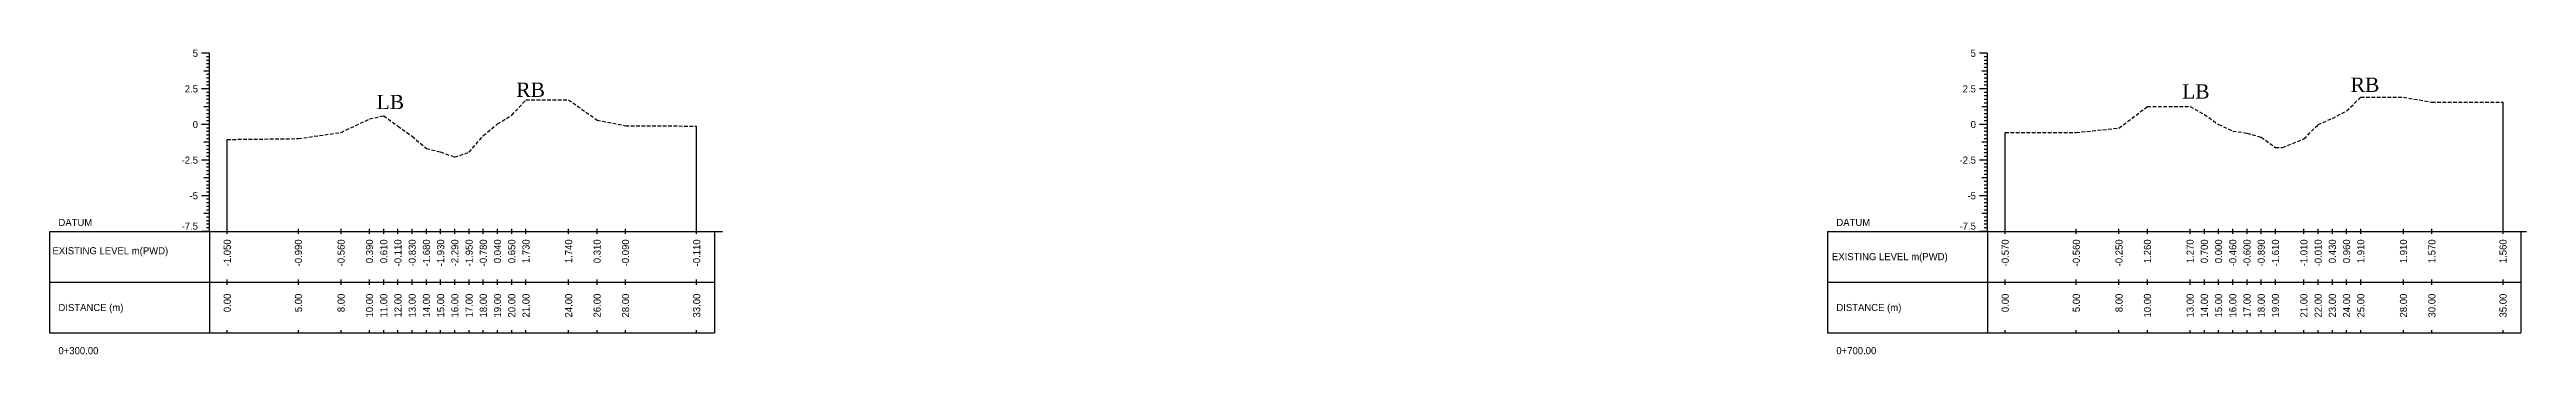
# Model space of a CAD drawing. Header units: inches. Extents: x 933 to 2044, y -1635 to -1096.
# Drawn here: x 1236 to 1410.1, y -1492.7 to -1471.3 of the extents above; entities that cross this region are included whole.
import ezdxf
from ezdxf.enums import TextEntityAlignment as Align

# ---------------------------------------------------------------- set-up
doc = ezdxf.new("R2010")
doc.units = ezdxf.units.IN
doc.header["$MEASUREMENT"] = 0
doc.linetypes.add('HIDDEN', pattern=[0.375, 0.25, -0.125])
doc.layers.add('CS_Drawing', color=7, linetype='Continuous')
doc.layers.add('GL', color=3, linetype='HIDDEN')
doc.styles.add('romans', font='romans.shx')

msp = doc.modelspace()

# ---------------------------------------------------------------- linework, layer by layer
at = {"layer": 'CS_Drawing'}
for p, q in [((1247.25, -1471.59), (1246.69, -1471.59)), ((1247.25, -1471.59), (1246.86, -1471.59)), ((1247.25, -1472.84), (1246.86, -1472.84)), ((1247.25, -1471.59), (1247.03, -1471.59)), ((1247.25, -1471.84), (1247.03, -1471.84)), ((1247.25, -1472.09), (1247.03, -1472.09)), ((1247.25, -1472.34), (1247.03, -1472.34)), ((1247.25, -1472.59), (1247.03, -1472.59)), ((1247.25, -1472.84), (1247.03, -1472.84)), ((1247.25, -1473.09), (1247.03, -1473.09)), ((1247.25, -1484.09), (1247.25, -1471.59)), ((1372.25, -1471.59), (1371.69, -1471.59)), ((1372.25, -1471.59), (1371.86, -1471.59)), ((1372.25, -1472.84), (1371.86, -1472.84)), ((1372.25, -1471.59), (1372.03, -1471.59)), ((1372.25, -1471.84), (1372.03, -1471.84)), ((1372.25, -1472.09), (1372.03, -1472.09)), ((1372.25, -1472.34), (1372.03, -1472.34)), ((1372.25, -1472.59), (1372.03, -1472.59)), ((1372.25, -1472.84), (1372.03, -1472.84)), ((1372.25, -1473.09), (1372.03, -1473.09)), ((1372.25, -1484.09), (1372.25, -1471.59)), ((1247.25, -1474.09), (1246.69, -1474.09)), ((1247.25, -1474.09), (1246.86, -1474.09)), ((1247.25, -1473.34), (1247.03, -1473.34)), ((1247.25, -1473.59), (1247.03, -1473.59)), ((1247.25, -1473.84), (1247.03, -1473.84)), ((1247.25, -1474.09), (1247.03, -1474.09)), ((1247.25, -1474.34), (1247.03, -1474.34)), ((1247.25, -1474.59), (1247.03, -1474.59)), ((1247.25, -1474.84), (1247.03, -1474.84)), ((1372.25, -1474.09), (1371.69, -1474.09)), ((1372.25, -1474.09), (1371.86, -1474.09)), ((1372.25, -1473.34), (1372.03, -1473.34)), ((1372.25, -1473.59), (1372.03, -1473.59)), ((1372.25, -1473.84), (1372.03, -1473.84)), ((1372.25, -1474.09), (1372.03, -1474.09)), ((1372.25, -1474.34), (1372.03, -1474.34)), ((1372.25, -1474.59), (1372.03, -1474.59)), ((1372.25, -1474.84), (1372.03, -1474.84)), ((1247.25, -1476.59), (1246.69, -1476.59)), ((1247.25, -1475.34), (1246.86, -1475.34)), ((1247.25, -1476.59), (1246.86, -1476.59)), ((1247.25, -1475.09), (1247.03, -1475.09)), ((1247.25, -1475.34), (1247.03, -1475.34)), ((1247.25, -1475.59), (1247.03, -1475.59)), ((1247.25, -1475.84), (1247.03, -1475.84)), ((1247.25, -1476.09), (1247.03, -1476.09)), ((1247.25, -1476.34), (1247.03, -1476.34)), ((1247.25, -1476.59), (1247.03, -1476.59)), ((1281.5, -1484.09), (1281.5, -1476.7)), ((1372.25, -1476.59), (1371.69, -1476.59)), ((1372.25, -1475.34), (1371.86, -1475.34)), ((1372.25, -1476.59), (1371.86, -1476.59)), ((1372.25, -1475.09), (1372.03, -1475.09)), ((1372.25, -1475.34), (1372.03, -1475.34)), ((1372.25, -1475.59), (1372.03, -1475.59)), ((1372.25, -1475.84), (1372.03, -1475.84)), ((1372.25, -1476.09), (1372.03, -1476.09)), ((1372.25, -1476.34), (1372.03, -1476.34)), ((1372.25, -1476.59), (1372.03, -1476.59)), ((1408.5, -1484.09), (1408.5, -1475.03)), ((1247.25, -1477.84), (1246.86, -1477.84)), ((1247.25, -1476.84), (1247.03, -1476.84)), ((1247.25, -1477.09), (1247.03, -1477.09)), ((1247.25, -1477.34), (1247.03, -1477.34)), ((1247.25, -1477.59), (1247.03, -1477.59)), ((1247.25, -1477.84), (1247.03, -1477.84)), ((1247.25, -1478.09), (1247.03, -1478.09)), ((1247.25, -1478.34), (1247.03, -1478.34)), ((1248.5, -1484.09), (1248.5, -1477.64)), ((1372.25, -1477.84), (1371.86, -1477.84)), ((1372.25, -1476.84), (1372.03, -1476.84)), ((1372.25, -1477.09), (1372.03, -1477.09)), ((1372.25, -1477.34), (1372.03, -1477.34)), ((1372.25, -1477.59), (1372.03, -1477.59)), ((1372.25, -1477.84), (1372.03, -1477.84)), ((1372.25, -1478.09), (1372.03, -1478.09)), ((1372.25, -1478.34), (1372.03, -1478.34)), ((1373.5, -1484.09), (1373.5, -1477.16)), ((1247.25, -1479.09), (1246.69, -1479.09)), ((1247.25, -1479.09), (1246.86, -1479.09)), ((1247.25, -1478.59), (1247.03, -1478.59)), ((1247.25, -1478.84), (1247.03, -1478.84)), ((1247.25, -1479.09), (1247.03, -1479.09)), ((1247.25, -1479.34), (1247.03, -1479.34)), ((1247.25, -1479.59), (1247.03, -1479.59)), ((1247.25, -1479.84), (1247.03, -1479.84)), ((1247.25, -1480.09), (1247.03, -1480.09)), ((1372.25, -1479.09), (1371.69, -1479.09)), ((1372.25, -1479.09), (1371.86, -1479.09)), ((1372.25, -1478.59), (1372.03, -1478.59)), ((1372.25, -1478.84), (1372.03, -1478.84)), ((1372.25, -1479.09), (1372.03, -1479.09)), ((1372.25, -1479.34), (1372.03, -1479.34)), ((1372.25, -1479.59), (1372.03, -1479.59)), ((1372.25, -1479.84), (1372.03, -1479.84)), ((1372.25, -1480.09), (1372.03, -1480.09)), ((1247.25, -1481.59), (1246.69, -1481.59)), ((1247.25, -1480.34), (1246.86, -1480.34)), ((1247.25, -1481.59), (1246.86, -1481.59)), ((1247.25, -1480.34), (1247.03, -1480.34)), ((1247.25, -1480.59), (1247.03, -1480.59)), ((1247.25, -1480.84), (1247.03, -1480.84)), ((1247.25, -1481.09), (1247.03, -1481.09)), ((1247.25, -1481.34), (1247.03, -1481.34)), ((1247.25, -1481.59), (1247.03, -1481.59)), ((1247.25, -1481.84), (1247.03, -1481.84)), ((1372.25, -1481.59), (1371.69, -1481.59)), ((1372.25, -1480.34), (1371.86, -1480.34)), ((1372.25, -1481.59), (1371.86, -1481.59)), ((1372.25, -1480.34), (1372.03, -1480.34)), ((1372.25, -1480.59), (1372.03, -1480.59)), ((1372.25, -1480.84), (1372.03, -1480.84)), ((1372.25, -1481.09), (1372.03, -1481.09)), ((1372.25, -1481.34), (1372.03, -1481.34)), ((1372.25, -1481.59), (1372.03, -1481.59)), ((1372.25, -1481.84), (1372.03, -1481.84)), ((1247.25, -1482.84), (1246.86, -1482.84)), ((1247.25, -1482.09), (1247.03, -1482.09)), ((1247.25, -1482.34), (1247.03, -1482.34)), ((1247.25, -1482.59), (1247.03, -1482.59)), ((1247.25, -1482.84), (1247.03, -1482.84)), ((1247.25, -1483.09), (1247.03, -1483.09)), ((1247.25, -1483.34), (1247.03, -1483.34)), ((1247.25, -1483.59), (1247.03, -1483.59)), ((1372.25, -1482.84), (1371.86, -1482.84)), ((1372.25, -1482.09), (1372.03, -1482.09)), ((1372.25, -1482.34), (1372.03, -1482.34)), ((1372.25, -1482.59), (1372.03, -1482.59)), ((1372.25, -1482.84), (1372.03, -1482.84)), ((1372.25, -1483.09), (1372.03, -1483.09)), ((1372.25, -1483.34), (1372.03, -1483.34)), ((1372.25, -1483.59), (1372.03, -1483.59)), ((1236, -1484.09), (1247.25, -1484.09)), ((1236, -1484.09), (1236, -1491.21)), ((1247.25, -1484.09), (1246.69, -1484.09)), ((1247.25, -1484.09), (1246.86, -1484.09)), ((1247.25, -1483.84), (1247.03, -1483.84)), ((1247.25, -1484.09), (1247.03, -1484.09)), ((1247.25, -1484.09), (1282.75, -1484.09)), ((1247.25, -1484.09), (1247.25, -1491.21)), ((1248.5, -1484.27), (1248.5, -1483.9)), ((1253.5, -1484.27), (1253.5, -1483.9)), ((1256.5, -1484.27), (1256.5, -1483.9)), ((1258.5, -1484.27), (1258.5, -1483.9)), ((1259.5, -1484.27), (1259.5, -1483.9)), ((1260.5, -1484.27), (1260.5, -1483.9)), ((1261.5, -1484.27), (1261.5, -1483.9)), ((1262.5, -1484.27), (1262.5, -1483.9)), ((1263.5, -1484.27), (1263.5, -1483.9)), ((1264.5, -1484.27), (1264.5, -1483.9)), ((1265.5, -1484.27), (1265.5, -1483.9)), ((1266.5, -1484.27), (1266.5, -1483.9)), ((1267.5, -1484.27), (1267.5, -1483.9)), ((1268.5, -1484.27), (1268.5, -1483.9)), ((1269.5, -1484.27), (1269.5, -1483.9)), ((1272.5, -1484.27), (1272.5, -1483.9)), ((1274.5, -1484.27), (1274.5, -1483.9)), ((1276.5, -1484.27), (1276.5, -1483.9)), ((1281.5, -1484.27), (1281.5, -1483.9)), ((1282.75, -1484.09), (1283.32, -1484.09)), ((1282.75, -1484.09), (1283.15, -1484.09)), ((1282.75, -1484.09), (1282.98, -1484.09)), ((1282.75, -1484.09), (1282.75, -1491.21)), ((1361, -1484.09), (1372.25, -1484.09)), ((1361, -1484.09), (1361, -1491.21)), ((1372.25, -1484.09), (1371.69, -1484.09)), ((1372.25, -1484.09), (1371.86, -1484.09)), ((1372.25, -1483.84), (1372.03, -1483.84)), ((1372.25, -1484.09), (1372.03, -1484.09)), ((1372.25, -1484.09), (1409.75, -1484.09)), ((1372.25, -1484.09), (1372.25, -1491.21)), ((1373.5, -1484.27), (1373.5, -1483.9)), ((1378.5, -1484.27), (1378.5, -1483.9)), ((1381.5, -1484.27), (1381.5, -1483.9)), ((1383.5, -1484.27), (1383.5, -1483.9)), ((1386.5, -1484.27), (1386.5, -1483.9)), ((1387.5, -1484.27), (1387.5, -1483.9)), ((1388.5, -1484.27), (1388.5, -1483.9)), ((1389.5, -1484.27), (1389.5, -1483.9)), ((1390.5, -1484.27), (1390.5, -1483.9)), ((1391.5, -1484.27), (1391.5, -1483.9)), ((1392.5, -1484.27), (1392.5, -1483.9)), ((1394.5, -1484.27), (1394.5, -1483.9)), ((1395.5, -1484.27), (1395.5, -1483.9)), ((1396.5, -1484.27), (1396.5, -1483.9)), ((1397.5, -1484.27), (1397.5, -1483.9)), ((1398.5, -1484.27), (1398.5, -1483.9)), ((1401.5, -1484.27), (1401.5, -1483.9)), ((1403.5, -1484.27), (1403.5, -1483.9)), ((1408.5, -1484.27), (1408.5, -1483.9)), ((1409.75, -1484.09), (1410.15, -1484.09)), ((1409.75, -1484.09), (1409.98, -1484.09)), ((1409.75, -1484.09), (1409.75, -1491.21)), ((1236, -1487.65), (1247.25, -1487.65)), ((1247.25, -1487.65), (1282.75, -1487.65)), ((1247.25, -1487.65), (1282.75, -1487.65)), ((1248.5, -1487.84), (1248.5, -1487.46)), ((1253.5, -1487.84), (1253.5, -1487.46)), ((1256.5, -1487.84), (1256.5, -1487.46)), ((1258.5, -1487.84), (1258.5, -1487.46)), ((1259.5, -1487.84), (1259.5, -1487.46)), ((1260.5, -1487.84), (1260.5, -1487.46)), ((1261.5, -1487.84), (1261.5, -1487.46)), ((1262.5, -1487.84), (1262.5, -1487.46)), ((1263.5, -1487.84), (1263.5, -1487.46)), ((1264.5, -1487.84), (1264.5, -1487.46)), ((1265.5, -1487.84), (1265.5, -1487.46)), ((1266.5, -1487.84), (1266.5, -1487.46)), ((1267.5, -1487.84), (1267.5, -1487.46)), ((1268.5, -1487.84), (1268.5, -1487.46)), ((1269.5, -1487.84), (1269.5, -1487.46)), ((1272.5, -1487.84), (1272.5, -1487.46)), ((1274.5, -1487.84), (1274.5, -1487.46)), ((1276.5, -1487.84), (1276.5, -1487.46)), ((1281.5, -1487.84), (1281.5, -1487.46)), ((1361, -1487.65), (1372.25, -1487.65)), ((1372.25, -1487.65), (1409.75, -1487.65)), ((1372.25, -1487.65), (1409.75, -1487.65)), ((1373.5, -1487.84), (1373.5, -1487.46)), ((1378.5, -1487.84), (1378.5, -1487.46)), ((1381.5, -1487.84), (1381.5, -1487.46)), ((1383.5, -1487.84), (1383.5, -1487.46)), ((1386.5, -1487.84), (1386.5, -1487.46)), ((1387.5, -1487.84), (1387.5, -1487.46)), ((1388.5, -1487.84), (1388.5, -1487.46)), ((1389.5, -1487.84), (1389.5, -1487.46)), ((1390.5, -1487.84), (1390.5, -1487.46)), ((1391.5, -1487.84), (1391.5, -1487.46)), ((1392.5, -1487.84), (1392.5, -1487.46)), ((1394.5, -1487.84), (1394.5, -1487.46)), ((1395.5, -1487.84), (1395.5, -1487.46)), ((1396.5, -1487.84), (1396.5, -1487.46)), ((1397.5, -1487.84), (1397.5, -1487.46)), ((1398.5, -1487.84), (1398.5, -1487.46)), ((1401.5, -1487.84), (1401.5, -1487.46)), ((1403.5, -1487.84), (1403.5, -1487.46)), ((1408.5, -1487.84), (1408.5, -1487.46)), ((1236, -1491.21), (1247.25, -1491.21)), ((1247.25, -1491.21), (1282.75, -1491.21)), ((1248.5, -1491.21), (1248.5, -1491.02)), ((1253.5, -1491.21), (1253.5, -1491.02)), ((1256.5, -1491.21), (1256.5, -1491.02)), ((1258.5, -1491.21), (1258.5, -1491.02)), ((1259.5, -1491.21), (1259.5, -1491.02)), ((1260.5, -1491.21), (1260.5, -1491.02)), ((1261.5, -1491.21), (1261.5, -1491.02)), ((1262.5, -1491.21), (1262.5, -1491.02)), ((1263.5, -1491.21), (1263.5, -1491.02)), ((1264.5, -1491.21), (1264.5, -1491.02)), ((1265.5, -1491.21), (1265.5, -1491.02)), ((1266.5, -1491.21), (1266.5, -1491.02)), ((1267.5, -1491.21), (1267.5, -1491.02)), ((1268.5, -1491.21), (1268.5, -1491.02)), ((1269.5, -1491.21), (1269.5, -1491.02)), ((1272.5, -1491.21), (1272.5, -1491.02)), ((1274.5, -1491.21), (1274.5, -1491.02)), ((1276.5, -1491.21), (1276.5, -1491.02)), ((1281.5, -1491.21), (1281.5, -1491.02)), ((1361, -1491.21), (1372.25, -1491.21)), ((1372.25, -1491.21), (1409.75, -1491.21)), ((1373.5, -1491.21), (1373.5, -1491.02)), ((1378.5, -1491.21), (1378.5, -1491.02)), ((1381.5, -1491.21), (1381.5, -1491.02)), ((1383.5, -1491.21), (1383.5, -1491.02)), ((1386.5, -1491.21), (1386.5, -1491.02)), ((1387.5, -1491.21), (1387.5, -1491.02)), ((1388.5, -1491.21), (1388.5, -1491.02)), ((1389.5, -1491.21), (1389.5, -1491.02)), ((1390.5, -1491.21), (1390.5, -1491.02)), ((1391.5, -1491.21), (1391.5, -1491.02)), ((1392.5, -1491.21), (1392.5, -1491.02)), ((1394.5, -1491.21), (1394.5, -1491.02)), ((1395.5, -1491.21), (1395.5, -1491.02)), ((1396.5, -1491.21), (1396.5, -1491.02)), ((1397.5, -1491.21), (1397.5, -1491.02)), ((1398.5, -1491.21), (1398.5, -1491.02)), ((1401.5, -1491.21), (1401.5, -1491.02)), ((1403.5, -1491.21), (1403.5, -1491.02)), ((1408.5, -1491.21), (1408.5, -1491.02))]:
    msp.add_line(p, q, dxfattribs=at)
at = {"layer": 'GL'}
for points in [[(1248.5, -1477.64), (1253.5, -1477.58), (1256.5, -1477.15), (1258.5, -1476.2), (1259.5, -1475.98), (1260.5, -1476.7), (1261.5, -1477.42), (1262.5, -1478.27), (1263.5, -1478.52), (1264.5, -1478.88), (1265.5, -1478.54), (1266.5, -1477.37), (1267.5, -1476.55), (1268.5, -1475.94), (1269.5, -1474.86), (1272.5, -1474.85), (1274.5, -1476.28), (1276.5, -1476.68), (1281.5, -1476.7)], [(1373.5, -1477.16), (1378.5, -1477.15), (1381.5, -1476.84), (1383.5, -1475.33), (1386.5, -1475.32), (1387.5, -1475.89), (1388.5, -1476.59), (1389.5, -1477.05), (1390.5, -1477.19), (1391.5, -1477.48), (1392.5, -1478.2), (1393, -1478.2), (1394.5, -1477.6), (1395.5, -1476.6), (1396.5, -1476.16), (1397.5, -1475.63), (1398.5, -1474.68), (1401.5, -1474.68), (1403.5, -1475.02), (1408.5, -1475.03)]]:
    msp.add_lwpolyline(points, dxfattribs=at)

# ---------------------------------------------------------------- texts
at = {"char_height": 1, "width": 154.2752, "attachment_point": 1, "style": 'romans'}
for s, insert in [('{\\fTimes New Roman|b0|i0|c0|p18;LB}', (1259, -1474.51)), ('{\\fTimes New Roman|b0|i0|c0|p18;RB}', (1268.82, -1473.65)), ('{\\fTimes New Roman|b0|i0|c0|p18;LB}', (1385.94, -1473.77)), ('{\\fTimes New Roman|b0|i0|c0|p18;RB}', (1397.79, -1473.3))]:
    msp.add_mtext(s, dxfattribs=dict(at, insert=insert))
at = {"layer": 'CS_Drawing'}
for s, p in [('5', (1246.44, -1471.59)), ('5', (1371.44, -1471.59)), ('2.5', (1246.44, -1474.09)), ('2.5', (1371.44, -1474.09)), ('0', (1246.44, -1476.59)), ('0', (1371.44, -1476.59)), ('-2.5', (1246.44, -1479.09)), ('-2.5', (1371.44, -1479.09)), ('-5', (1246.44, -1481.59)), ('-5', (1371.44, -1481.59))]:
    msp.add_text(s, height=0.5, dxfattribs=at).set_placement(p, align=Align.MIDDLE_RIGHT)
for s, p in [('DATUM', (1236.63, -1483.46)), ('DATUM', (1361.63, -1483.46)), ('EXISTING LEVEL m(PWD)', (1236.21, -1485.45)), ('EXISTING LEVEL m(PWD)', (1361.32, -1485.86)), ('DISTANCE (m)', (1236.63, -1489.43)), ('DISTANCE (m)', (1361.63, -1489.43)), ('0+300.00', (1236.63, -1492.46)), ('0+700.00', (1361.63, -1492.46))]:
    msp.add_text(s, height=0.5, dxfattribs=at).set_placement(p, align=Align.MIDDLE_LEFT)
for p in [(1246.44, -1483.97), (1371.44, -1483.97)]:
    msp.add_text('-7.5', height=0.5, dxfattribs=at).set_placement(p, align=Align.RIGHT)
for s, p in [('-1.050', (1248.5, -1484.65)), ('-0.990', (1253.5, -1484.65)), ('-0.560', (1256.5, -1484.65)), ('0.390', (1258.5, -1484.65)), ('0.610', (1259.5, -1484.65)), ('-0.110', (1260.5, -1484.65)), ('-0.830', (1261.5, -1484.65)), ('-1.680', (1262.5, -1484.65)), ('-1.930', (1263.5, -1484.65)), ('-2.290', (1264.5, -1484.65)), ('-1.950', (1265.5, -1484.65)), ('-0.780', (1266.5, -1484.65)), ('0.040', (1267.5, -1484.65)), ('0.650', (1268.5, -1484.65)), ('1.730', (1269.5, -1484.65)), ('1.740', (1272.5, -1484.65)), ('0.310', (1274.5, -1484.65)), ('-0.090', (1276.5, -1484.65)), ('-0.110', (1281.5, -1484.65)), ('-0.570', (1373.5, -1484.65)), ('-0.560', (1378.5, -1484.65)), ('-0.250', (1381.5, -1484.65)), ('1.260', (1383.5, -1484.65)), ('1.270', (1386.5, -1484.65)), ('0.700', (1387.5, -1484.65)), ('0.000', (1388.5, -1484.65)), ('-0.460', (1389.5, -1484.65)), ('-0.600', (1390.5, -1484.65)), ('-0.890', (1391.5, -1484.65)), ('-1.610', (1392.5, -1484.65)), ('-1.010', (1394.5, -1484.65)), ('-0.010', (1395.5, -1484.65)), ('0.430', (1396.5, -1484.65)), ('0.960', (1397.5, -1484.65)), ('1.910', (1398.5, -1484.65)), ('1.910', (1401.5, -1484.65)), ('1.570', (1403.5, -1484.65)), ('1.560', (1408.5, -1484.65)), ('0.00', (1248.5, -1488.46)), ('5.00', (1253.5, -1488.46)), ('8.00', (1256.5, -1488.46)), ('10.00', (1258.5, -1488.46)), ('11.00', (1259.5, -1488.46)), ('12.00', (1260.5, -1488.46)), ('13.00', (1261.5, -1488.46)), ('14.00', (1262.5, -1488.46)), ('15.00', (1263.5, -1488.46)), ('16.00', (1264.5, -1488.46)), ('17.00', (1265.5, -1488.46)), ('18.00', (1266.5, -1488.46)), ('19.00', (1267.5, -1488.46)), ('20.00', (1268.5, -1488.46)), ('21.00', (1269.5, -1488.46)), ('24.00', (1272.5, -1488.46)), ('26.00', (1274.5, -1488.46)), ('28.00', (1276.5, -1488.46)), ('33.00', (1281.5, -1488.46)), ('0.00', (1373.5, -1488.46)), ('5.00', (1378.5, -1488.46)), ('8.00', (1381.5, -1488.46)), ('10.00', (1383.5, -1488.46)), ('13.00', (1386.5, -1488.46)), ('14.00', (1387.5, -1488.46)), ('15.00', (1388.5, -1488.46)), ('16.00', (1389.5, -1488.46)), ('17.00', (1390.5, -1488.46)), ('18.00', (1391.5, -1488.46)), ('19.00', (1392.5, -1488.46)), ('21.00', (1394.5, -1488.46)), ('22.00', (1395.5, -1488.46)), ('23.00', (1396.5, -1488.46)), ('24.00', (1397.5, -1488.46)), ('25.00', (1398.5, -1488.46)), ('28.00', (1401.5, -1488.46)), ('30.00', (1403.5, -1488.46)), ('35.00', (1408.5, -1488.46))]:
    msp.add_text(s, height=0.5, rotation=90, dxfattribs=at).set_placement(p, align=Align.MIDDLE_RIGHT)

doc.saveas('drawing.dxf')
